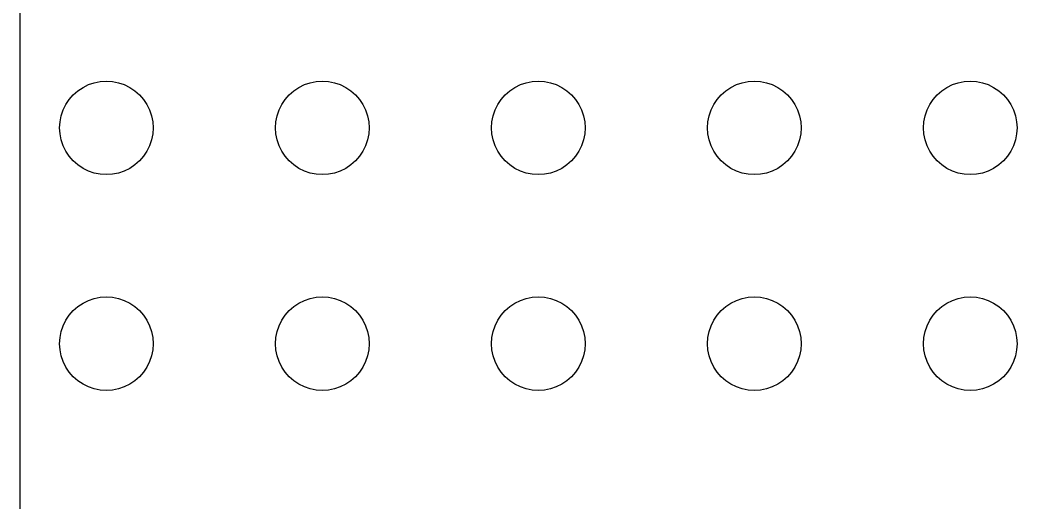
# Model space of a CAD drawing. Header units: metres. Extents: x -149 to 149, y -149 to 149.
# Drawn here: x -148.5 to -79.2, y -33.5 to 0 of the extents above; entities that cross this region are included whole.
import ezdxf

# ---------------------------------------------------------------- set-up
doc = ezdxf.new("R2010")
doc.units = ezdxf.units.M

msp = doc.modelspace()

# ---------------------------------------------------------------- linework, layer by layer
for p, q in [((-148.505, 143.505), (-148.505, -143.505)), ((-144.478, -4.9216), (-144.125, -4.68541)), ((-144.125, -4.68541), (-143.744, -4.49739)), ((-143.744, -4.49739), (-143.341, -4.36073)), ((-143.341, -4.36073), (-142.924, -4.2778)), ((-142.924, -4.2778), (-142.5, -4.25)), ((-142.5, -4.25), (-142.076, -4.2778)), ((-142.076, -4.2778), (-141.659, -4.36073)), ((-141.659, -4.36073), (-141.256, -4.49739)), ((-141.256, -4.49739), (-140.875, -4.68541)), ((-140.875, -4.68541), (-140.522, -4.9216)), ((-129.478, -4.9216), (-129.125, -4.68541)), ((-129.125, -4.68541), (-128.744, -4.49739)), ((-128.744, -4.49739), (-128.341, -4.36073)), ((-128.341, -4.36073), (-127.924, -4.2778)), ((-127.924, -4.2778), (-127.5, -4.25)), ((-127.5, -4.25), (-127.076, -4.2778)), ((-127.076, -4.2778), (-126.659, -4.36073)), ((-126.659, -4.36073), (-126.256, -4.49739)), ((-126.256, -4.49739), (-125.875, -4.68541)), ((-125.875, -4.68541), (-125.522, -4.9216)), ((-114.478, -4.9216), (-114.125, -4.68541)), ((-114.125, -4.68541), (-113.744, -4.49739)), ((-113.744, -4.49739), (-113.341, -4.36073)), ((-113.341, -4.36073), (-112.924, -4.2778)), ((-112.924, -4.2778), (-112.5, -4.25)), ((-112.5, -4.25), (-112.076, -4.2778)), ((-112.076, -4.2778), (-111.659, -4.36073)), ((-111.659, -4.36073), (-111.256, -4.49739)), ((-111.256, -4.49739), (-110.875, -4.68541)), ((-110.875, -4.68541), (-110.522, -4.9216)), ((-99.4785, -4.9216), (-99.125, -4.68541)), ((-99.125, -4.68541), (-98.7437, -4.49739)), ((-98.7437, -4.49739), (-98.3412, -4.36073)), ((-98.3412, -4.36073), (-97.9242, -4.2778)), ((-97.9242, -4.2778), (-97.5, -4.25)), ((-97.5, -4.25), (-97.0758, -4.2778)), ((-97.0758, -4.2778), (-96.6588, -4.36073)), ((-96.6588, -4.36073), (-96.2563, -4.49739)), ((-96.2563, -4.49739), (-95.875, -4.68541)), ((-95.875, -4.68541), (-95.5215, -4.9216)), ((-84.4785, -4.9216), (-84.125, -4.68541)), ((-84.125, -4.68541), (-83.7437, -4.49739)), ((-83.7437, -4.49739), (-83.3412, -4.36073)), ((-83.3412, -4.36073), (-82.9242, -4.2778)), ((-82.9242, -4.2778), (-82.5, -4.25)), ((-82.5, -4.25), (-82.0758, -4.2778)), ((-82.0758, -4.2778), (-81.6588, -4.36073)), ((-81.6588, -4.36073), (-81.2563, -4.49739)), ((-81.2563, -4.49739), (-80.875, -4.68541)), ((-80.875, -4.68541), (-80.5215, -4.9216)), ((-145.315, -5.875), (-145.078, -5.52151)), ((-145.078, -5.52151), (-144.798, -5.20189)), ((-144.798, -5.20189), (-144.478, -4.9216)), ((-140.522, -4.9216), (-140.202, -5.20189)), ((-140.202, -5.20189), (-139.922, -5.52151)), ((-139.922, -5.52151), (-139.685, -5.875)), ((-130.315, -5.875), (-130.078, -5.52151)), ((-130.078, -5.52151), (-129.798, -5.20189)), ((-129.798, -5.20189), (-129.478, -4.9216)), ((-125.522, -4.9216), (-125.202, -5.20189)), ((-125.202, -5.20189), (-124.922, -5.52151)), ((-124.922, -5.52151), (-124.685, -5.875)), ((-115.315, -5.875), (-115.078, -5.52151)), ((-115.078, -5.52151), (-114.798, -5.20189)), ((-114.798, -5.20189), (-114.478, -4.9216)), ((-110.522, -4.9216), (-110.202, -5.20189)), ((-110.202, -5.20189), (-109.922, -5.52151)), ((-109.922, -5.52151), (-109.685, -5.875)), ((-100.315, -5.875), (-100.078, -5.52151)), ((-100.078, -5.52151), (-99.7981, -5.20189)), ((-99.7981, -5.20189), (-99.4785, -4.9216)), ((-95.5215, -4.9216), (-95.2019, -5.20189)), ((-95.2019, -5.20189), (-94.9216, -5.52151)), ((-94.9216, -5.52151), (-94.6854, -5.875)), ((-85.3146, -5.875), (-85.0784, -5.52151)), ((-85.0784, -5.52151), (-84.7981, -5.20189)), ((-84.7981, -5.20189), (-84.4785, -4.9216)), ((-80.5215, -4.9216), (-80.2019, -5.20189)), ((-80.2019, -5.20189), (-79.9216, -5.52151)), ((-79.9216, -5.52151), (-79.6854, -5.875)), ((-145.503, -6.25627), (-145.315, -5.875)), ((-139.685, -5.875), (-139.497, -6.25627)), ((-130.503, -6.25627), (-130.315, -5.875)), ((-124.685, -5.875), (-124.497, -6.25627)), ((-115.503, -6.25627), (-115.315, -5.875)), ((-109.685, -5.875), (-109.497, -6.25627)), ((-100.503, -6.25627), (-100.315, -5.875)), ((-94.6854, -5.875), (-94.4974, -6.25627)), ((-85.5026, -6.25627), (-85.3146, -5.875)), ((-79.6854, -5.875), (-79.4974, -6.25627)), ((-145.722, -7.07578), (-145.639, -6.65883)), ((-145.639, -6.65883), (-145.503, -6.25627)), ((-139.497, -6.25627), (-139.361, -6.65883)), ((-139.361, -6.65883), (-139.278, -7.07578)), ((-130.722, -7.07578), (-130.639, -6.65883)), ((-130.639, -6.65883), (-130.503, -6.25627)), ((-124.497, -6.25627), (-124.361, -6.65883)), ((-124.361, -6.65883), (-124.278, -7.07578)), ((-115.722, -7.07578), (-115.639, -6.65883)), ((-115.639, -6.65883), (-115.503, -6.25627)), ((-109.497, -6.25627), (-109.361, -6.65883)), ((-109.361, -6.65883), (-109.278, -7.07578)), ((-100.722, -7.07578), (-100.639, -6.65883)), ((-100.639, -6.65883), (-100.503, -6.25627)), ((-94.4974, -6.25627), (-94.3607, -6.65883)), ((-94.3607, -6.65883), (-94.2778, -7.07578)), ((-85.7222, -7.07578), (-85.6393, -6.65883)), ((-85.6393, -6.65883), (-85.5026, -6.25627)), ((-79.4974, -6.25627), (-79.3607, -6.65883)), ((-79.3607, -6.65883), (-79.2778, -7.07578)), ((-145.75, -7.5), (-145.722, -7.07578)), ((-145.722, -7.92421), (-145.75, -7.5)), ((-139.278, -7.07578), (-139.25, -7.5)), ((-139.25, -7.5), (-139.278, -7.92421)), ((-130.75, -7.5), (-130.722, -7.07578)), ((-130.722, -7.92421), (-130.75, -7.5)), ((-124.278, -7.07578), (-124.25, -7.5)), ((-124.25, -7.5), (-124.278, -7.92421)), ((-115.75, -7.5), (-115.722, -7.07578)), ((-115.722, -7.92421), (-115.75, -7.5)), ((-109.278, -7.07578), (-109.25, -7.5)), ((-109.25, -7.5), (-109.278, -7.92421)), ((-100.75, -7.5), (-100.722, -7.07578)), ((-100.722, -7.92421), (-100.75, -7.5)), ((-94.2778, -7.07578), (-94.25, -7.5)), ((-94.25, -7.5), (-94.2778, -7.92421)), ((-85.75, -7.5), (-85.7222, -7.07578)), ((-85.7222, -7.92421), (-85.75, -7.5)), ((-79.2778, -7.07578), (-79.25, -7.5)), ((-79.25, -7.5), (-79.2778, -7.92421)), ((-145.639, -8.34116), (-145.722, -7.92421)), ((-139.278, -7.92421), (-139.361, -8.34116)), ((-130.639, -8.34116), (-130.722, -7.92421)), ((-124.278, -7.92421), (-124.361, -8.34116)), ((-115.639, -8.34116), (-115.722, -7.92421)), ((-109.278, -7.92421), (-109.361, -8.34116)), ((-100.639, -8.34116), (-100.722, -7.92421)), ((-94.2778, -7.92421), (-94.3607, -8.34116)), ((-85.6393, -8.34116), (-85.7222, -7.92421)), ((-79.2778, -7.92421), (-79.3607, -8.34116)), ((-145.503, -8.74371), (-145.639, -8.34116)), ((-145.315, -9.125), (-145.503, -8.74371)), ((-139.497, -8.74371), (-139.685, -9.125)), ((-139.361, -8.34116), (-139.497, -8.74371)), ((-130.503, -8.74371), (-130.639, -8.34116)), ((-130.315, -9.125), (-130.503, -8.74371)), ((-124.497, -8.74371), (-124.685, -9.125)), ((-124.361, -8.34116), (-124.497, -8.74371)), ((-115.503, -8.74371), (-115.639, -8.34116)), ((-115.315, -9.125), (-115.503, -8.74371)), ((-109.497, -8.74371), (-109.685, -9.125)), ((-109.361, -8.34116), (-109.497, -8.74371)), ((-100.503, -8.74371), (-100.639, -8.34116)), ((-100.315, -9.125), (-100.503, -8.74371)), ((-94.4974, -8.74371), (-94.6854, -9.125)), ((-94.3607, -8.34116), (-94.4974, -8.74371)), ((-85.5026, -8.74371), (-85.6393, -8.34116)), ((-85.3146, -9.125), (-85.5026, -8.74371)), ((-79.4974, -8.74371), (-79.6854, -9.125)), ((-79.3607, -8.34116), (-79.4974, -8.74371)), ((-145.078, -9.47847), (-145.315, -9.125)), ((-144.798, -9.7981), (-145.078, -9.47847)), ((-139.922, -9.47847), (-140.202, -9.7981)), ((-139.685, -9.125), (-139.922, -9.47847)), ((-130.078, -9.47847), (-130.315, -9.125)), ((-129.798, -9.7981), (-130.078, -9.47847)), ((-124.922, -9.47847), (-125.202, -9.7981)), ((-124.685, -9.125), (-124.922, -9.47847)), ((-115.078, -9.47847), (-115.315, -9.125)), ((-114.798, -9.7981), (-115.078, -9.47847)), ((-109.922, -9.47847), (-110.202, -9.7981)), ((-109.685, -9.125), (-109.922, -9.47847)), ((-100.078, -9.47847), (-100.315, -9.125)), ((-99.7981, -9.7981), (-100.078, -9.47847)), ((-94.9216, -9.47847), (-95.2019, -9.7981)), ((-94.6854, -9.125), (-94.9216, -9.47847)), ((-85.0784, -9.47847), (-85.3146, -9.125)), ((-84.7981, -9.7981), (-85.0784, -9.47847)), ((-79.9216, -9.47847), (-80.2019, -9.7981)), ((-79.6854, -9.125), (-79.9216, -9.47847)), ((-144.478, -10.0784), (-144.798, -9.7981)), ((-144.125, -10.3146), (-144.478, -10.0784)), ((-143.744, -10.5026), (-144.125, -10.3146)), ((-140.875, -10.3146), (-141.256, -10.5026)), ((-140.522, -10.0784), (-140.875, -10.3146)), ((-140.202, -9.7981), (-140.522, -10.0784)), ((-129.478, -10.0784), (-129.798, -9.7981)), ((-129.125, -10.3146), (-129.478, -10.0784)), ((-128.744, -10.5026), (-129.125, -10.3146)), ((-125.875, -10.3146), (-126.256, -10.5026)), ((-125.522, -10.0784), (-125.875, -10.3146)), ((-125.202, -9.7981), (-125.522, -10.0784)), ((-114.478, -10.0784), (-114.798, -9.7981)), ((-114.125, -10.3146), (-114.478, -10.0784)), ((-113.744, -10.5026), (-114.125, -10.3146)), ((-110.875, -10.3146), (-111.256, -10.5026)), ((-110.522, -10.0784), (-110.875, -10.3146)), ((-110.202, -9.7981), (-110.522, -10.0784)), ((-99.4785, -10.0784), (-99.7981, -9.7981)), ((-99.125, -10.3146), (-99.4785, -10.0784)), ((-98.7437, -10.5026), (-99.125, -10.3146)), ((-95.875, -10.3146), (-96.2563, -10.5026)), ((-95.5215, -10.0784), (-95.875, -10.3146)), ((-95.2019, -9.7981), (-95.5215, -10.0784)), ((-84.4785, -10.0784), (-84.7981, -9.7981)), ((-84.125, -10.3146), (-84.4785, -10.0784)), ((-83.7437, -10.5026), (-84.125, -10.3146)), ((-80.875, -10.3146), (-81.2563, -10.5026)), ((-80.5215, -10.0784), (-80.875, -10.3146)), ((-80.2019, -9.7981), (-80.5215, -10.0784)), ((-143.341, -10.6393), (-143.744, -10.5026)), ((-142.924, -10.7222), (-143.341, -10.6393)), ((-142.5, -10.75), (-142.924, -10.7222)), ((-142.076, -10.7222), (-142.5, -10.75)), ((-141.659, -10.6393), (-142.076, -10.7222)), ((-141.256, -10.5026), (-141.659, -10.6393)), ((-128.341, -10.6393), (-128.744, -10.5026)), ((-127.924, -10.7222), (-128.341, -10.6393)), ((-127.5, -10.75), (-127.924, -10.7222)), ((-127.076, -10.7222), (-127.5, -10.75)), ((-126.659, -10.6393), (-127.076, -10.7222)), ((-126.256, -10.5026), (-126.659, -10.6393)), ((-113.341, -10.6393), (-113.744, -10.5026)), ((-112.924, -10.7222), (-113.341, -10.6393)), ((-112.5, -10.75), (-112.924, -10.7222)), ((-112.076, -10.7222), (-112.5, -10.75)), ((-111.659, -10.6393), (-112.076, -10.7222)), ((-111.256, -10.5026), (-111.659, -10.6393)), ((-98.3412, -10.6393), (-98.7437, -10.5026)), ((-97.9242, -10.7222), (-98.3412, -10.6393)), ((-97.5, -10.75), (-97.9242, -10.7222)), ((-97.0758, -10.7222), (-97.5, -10.75)), ((-96.6588, -10.6393), (-97.0758, -10.7222)), ((-96.2563, -10.5026), (-96.6588, -10.6393)), ((-83.3412, -10.6393), (-83.7437, -10.5026)), ((-82.9242, -10.7222), (-83.3412, -10.6393)), ((-82.5, -10.75), (-82.9242, -10.7222)), ((-82.0758, -10.7222), (-82.5, -10.75)), ((-81.6588, -10.6393), (-82.0758, -10.7222)), ((-81.2563, -10.5026), (-81.6588, -10.6393)), ((-143.744, -19.4974), (-143.341, -19.3607)), ((-143.341, -19.3607), (-142.924, -19.2778)), ((-142.924, -19.2778), (-142.5, -19.25)), ((-142.5, -19.25), (-142.076, -19.2778)), ((-142.076, -19.2778), (-141.659, -19.3607)), ((-141.659, -19.3607), (-141.256, -19.4974)), ((-128.744, -19.4974), (-128.341, -19.3607)), ((-128.341, -19.3607), (-127.924, -19.2778)), ((-127.924, -19.2778), (-127.5, -19.25)), ((-127.5, -19.25), (-127.076, -19.2778)), ((-127.076, -19.2778), (-126.659, -19.3607)), ((-126.659, -19.3607), (-126.256, -19.4974)), ((-113.744, -19.4974), (-113.341, -19.3607)), ((-113.341, -19.3607), (-112.924, -19.2778)), ((-112.924, -19.2778), (-112.5, -19.25)), ((-112.5, -19.25), (-112.076, -19.2778)), ((-112.076, -19.2778), (-111.659, -19.3607)), ((-111.659, -19.3607), (-111.256, -19.4974)), ((-98.7437, -19.4974), (-98.3412, -19.3607)), ((-98.3412, -19.3607), (-97.9242, -19.2778)), ((-97.9242, -19.2778), (-97.5, -19.25)), ((-97.5, -19.25), (-97.0758, -19.2778)), ((-97.0758, -19.2778), (-96.6588, -19.3607)), ((-96.6588, -19.3607), (-96.2563, -19.4974)), ((-83.7437, -19.4974), (-83.3412, -19.3607)), ((-83.3412, -19.3607), (-82.9242, -19.2778)), ((-82.9242, -19.2778), (-82.5, -19.25)), ((-82.5, -19.25), (-82.0758, -19.2778)), ((-82.0758, -19.2778), (-81.6588, -19.3607)), ((-81.6588, -19.3607), (-81.2563, -19.4974)), ((-144.798, -20.2019), (-144.478, -19.9216)), ((-144.478, -19.9216), (-144.125, -19.6854)), ((-144.125, -19.6854), (-143.744, -19.4974)), ((-141.256, -19.4974), (-140.875, -19.6854)), ((-140.875, -19.6854), (-140.522, -19.9216)), ((-140.522, -19.9216), (-140.202, -20.2019)), ((-129.798, -20.2019), (-129.478, -19.9216)), ((-129.478, -19.9216), (-129.125, -19.6854)), ((-129.125, -19.6854), (-128.744, -19.4974)), ((-126.256, -19.4974), (-125.875, -19.6854)), ((-125.875, -19.6854), (-125.522, -19.9216)), ((-125.522, -19.9216), (-125.202, -20.2019)), ((-114.798, -20.2019), (-114.478, -19.9216)), ((-114.478, -19.9216), (-114.125, -19.6854)), ((-114.125, -19.6854), (-113.744, -19.4974)), ((-111.256, -19.4974), (-110.875, -19.6854)), ((-110.875, -19.6854), (-110.522, -19.9216)), ((-110.522, -19.9216), (-110.202, -20.2019)), ((-99.7981, -20.2019), (-99.4785, -19.9216)), ((-99.4785, -19.9216), (-99.125, -19.6854)), ((-99.125, -19.6854), (-98.7437, -19.4974)), ((-96.2563, -19.4974), (-95.875, -19.6854)), ((-95.875, -19.6854), (-95.5215, -19.9216)), ((-95.5215, -19.9216), (-95.2019, -20.2019)), ((-84.7981, -20.2019), (-84.4785, -19.9216)), ((-84.4785, -19.9216), (-84.125, -19.6854)), ((-84.125, -19.6854), (-83.7437, -19.4974)), ((-81.2563, -19.4974), (-80.875, -19.6854)), ((-80.875, -19.6854), (-80.5215, -19.9216)), ((-80.5215, -19.9216), (-80.2019, -20.2019)), ((-145.315, -20.875), (-145.078, -20.5215)), ((-145.078, -20.5215), (-144.798, -20.2019)), ((-140.202, -20.2019), (-139.922, -20.5215)), ((-139.922, -20.5215), (-139.685, -20.875)), ((-130.315, -20.875), (-130.078, -20.5215)), ((-130.078, -20.5215), (-129.798, -20.2019)), ((-125.202, -20.2019), (-124.922, -20.5215)), ((-124.922, -20.5215), (-124.685, -20.875)), ((-115.315, -20.875), (-115.078, -20.5215)), ((-115.078, -20.5215), (-114.798, -20.2019)), ((-110.202, -20.2019), (-109.922, -20.5215)), ((-109.922, -20.5215), (-109.685, -20.875)), ((-100.315, -20.875), (-100.078, -20.5215)), ((-100.078, -20.5215), (-99.7981, -20.2019)), ((-95.2019, -20.2019), (-94.9216, -20.5215)), ((-94.9216, -20.5215), (-94.6854, -20.875)), ((-85.3146, -20.875), (-85.0784, -20.5215)), ((-85.0784, -20.5215), (-84.7981, -20.2019)), ((-80.2019, -20.2019), (-79.9216, -20.5215)), ((-79.9216, -20.5215), (-79.6854, -20.875)), ((-145.639, -21.6588), (-145.503, -21.2563)), ((-145.503, -21.2563), (-145.315, -20.875)), ((-139.685, -20.875), (-139.497, -21.2563)), ((-139.497, -21.2563), (-139.361, -21.6588)), ((-130.639, -21.6588), (-130.503, -21.2563)), ((-130.503, -21.2563), (-130.315, -20.875)), ((-124.685, -20.875), (-124.497, -21.2563)), ((-124.497, -21.2563), (-124.361, -21.6588)), ((-115.639, -21.6588), (-115.503, -21.2563)), ((-115.503, -21.2563), (-115.315, -20.875)), ((-109.685, -20.875), (-109.497, -21.2563)), ((-109.497, -21.2563), (-109.361, -21.6588)), ((-100.639, -21.6588), (-100.503, -21.2563)), ((-100.503, -21.2563), (-100.315, -20.875)), ((-94.6854, -20.875), (-94.4974, -21.2563)), ((-94.4974, -21.2563), (-94.3607, -21.6588)), ((-85.6393, -21.6588), (-85.5026, -21.2563)), ((-85.5026, -21.2563), (-85.3146, -20.875)), ((-79.6854, -20.875), (-79.4974, -21.2563)), ((-79.4974, -21.2563), (-79.3607, -21.6588)), ((-145.75, -22.5), (-145.722, -22.0758)), ((-145.722, -22.0758), (-145.639, -21.6588)), ((-139.361, -21.6588), (-139.278, -22.0758)), ((-139.278, -22.0758), (-139.25, -22.5)), ((-130.75, -22.5), (-130.722, -22.0758)), ((-130.722, -22.0758), (-130.639, -21.6588)), ((-124.361, -21.6588), (-124.278, -22.0758)), ((-124.278, -22.0758), (-124.25, -22.5)), ((-115.75, -22.5), (-115.722, -22.0758)), ((-115.722, -22.0758), (-115.639, -21.6588)), ((-109.361, -21.6588), (-109.278, -22.0758)), ((-109.278, -22.0758), (-109.25, -22.5)), ((-100.75, -22.5), (-100.722, -22.0758)), ((-100.722, -22.0758), (-100.639, -21.6588)), ((-94.3607, -21.6588), (-94.2778, -22.0758)), ((-94.2778, -22.0758), (-94.25, -22.5)), ((-85.75, -22.5), (-85.7222, -22.0758)), ((-85.7222, -22.0758), (-85.6393, -21.6588)), ((-79.3607, -21.6588), (-79.2778, -22.0758)), ((-79.2778, -22.0758), (-79.25, -22.5)), ((-145.722, -22.9242), (-145.75, -22.5)), ((-139.25, -22.5), (-139.278, -22.9242)), ((-130.722, -22.9242), (-130.75, -22.5)), ((-124.25, -22.5), (-124.278, -22.9242)), ((-115.722, -22.9242), (-115.75, -22.5)), ((-109.25, -22.5), (-109.278, -22.9242)), ((-100.722, -22.9242), (-100.75, -22.5)), ((-94.25, -22.5), (-94.2778, -22.9242)), ((-85.7222, -22.9242), (-85.75, -22.5)), ((-79.25, -22.5), (-79.2778, -22.9242)), ((-145.639, -23.3412), (-145.722, -22.9242)), ((-145.503, -23.7437), (-145.639, -23.3412)), ((-139.361, -23.3412), (-139.497, -23.7437)), ((-139.278, -22.9242), (-139.361, -23.3412)), ((-130.639, -23.3412), (-130.722, -22.9242)), ((-130.503, -23.7437), (-130.639, -23.3412)), ((-124.361, -23.3412), (-124.497, -23.7437)), ((-124.278, -22.9242), (-124.361, -23.3412)), ((-115.639, -23.3412), (-115.722, -22.9242)), ((-115.503, -23.7437), (-115.639, -23.3412)), ((-109.361, -23.3412), (-109.497, -23.7437)), ((-109.278, -22.9242), (-109.361, -23.3412)), ((-100.639, -23.3412), (-100.722, -22.9242)), ((-100.503, -23.7437), (-100.639, -23.3412)), ((-94.3607, -23.3412), (-94.4974, -23.7437)), ((-94.2778, -22.9242), (-94.3607, -23.3412)), ((-85.6393, -23.3412), (-85.7222, -22.9242)), ((-85.5026, -23.7437), (-85.6393, -23.3412)), ((-79.3607, -23.3412), (-79.4974, -23.7437)), ((-79.2778, -22.9242), (-79.3607, -23.3412)), ((-145.315, -24.125), (-145.503, -23.7437)), ((-145.078, -24.4785), (-145.315, -24.125)), ((-139.685, -24.125), (-139.922, -24.4785)), ((-139.497, -23.7437), (-139.685, -24.125)), ((-130.315, -24.125), (-130.503, -23.7437)), ((-130.078, -24.4785), (-130.315, -24.125)), ((-124.685, -24.125), (-124.922, -24.4785)), ((-124.497, -23.7437), (-124.685, -24.125)), ((-115.315, -24.125), (-115.503, -23.7437)), ((-115.078, -24.4785), (-115.315, -24.125)), ((-109.685, -24.125), (-109.922, -24.4785)), ((-109.497, -23.7437), (-109.685, -24.125)), ((-100.315, -24.125), (-100.503, -23.7437)), ((-100.078, -24.4785), (-100.315, -24.125)), ((-94.6854, -24.125), (-94.9216, -24.4785)), ((-94.4974, -23.7437), (-94.6854, -24.125)), ((-85.3146, -24.125), (-85.5026, -23.7437)), ((-85.0784, -24.4785), (-85.3146, -24.125)), ((-79.6854, -24.125), (-79.9216, -24.4785)), ((-79.4974, -23.7437), (-79.6854, -24.125)), ((-144.798, -24.7981), (-145.078, -24.4785)), ((-144.478, -25.0784), (-144.798, -24.7981)), ((-140.202, -24.7981), (-140.522, -25.0784)), ((-139.922, -24.4785), (-140.202, -24.7981)), ((-129.798, -24.7981), (-130.078, -24.4785)), ((-129.478, -25.0784), (-129.798, -24.7981)), ((-125.202, -24.7981), (-125.522, -25.0784)), ((-124.922, -24.4785), (-125.202, -24.7981)), ((-114.798, -24.7981), (-115.078, -24.4785)), ((-114.478, -25.0784), (-114.798, -24.7981)), ((-110.202, -24.7981), (-110.522, -25.0784)), ((-109.922, -24.4785), (-110.202, -24.7981)), ((-99.7981, -24.7981), (-100.078, -24.4785)), ((-99.4785, -25.0784), (-99.7981, -24.7981)), ((-95.2019, -24.7981), (-95.5215, -25.0784)), ((-94.9216, -24.4785), (-95.2019, -24.7981)), ((-84.7981, -24.7981), (-85.0784, -24.4785)), ((-84.4785, -25.0784), (-84.7981, -24.7981)), ((-80.2019, -24.7981), (-80.5215, -25.0784)), ((-79.9216, -24.4785), (-80.2019, -24.7981)), ((-144.125, -25.3146), (-144.478, -25.0784)), ((-143.744, -25.5026), (-144.125, -25.3146)), ((-143.341, -25.6393), (-143.744, -25.5026)), ((-141.256, -25.5026), (-141.659, -25.6393)), ((-140.875, -25.3146), (-141.256, -25.5026)), ((-140.522, -25.0784), (-140.875, -25.3146)), ((-129.125, -25.3146), (-129.478, -25.0784)), ((-128.744, -25.5026), (-129.125, -25.3146)), ((-128.341, -25.6393), (-128.744, -25.5026)), ((-126.256, -25.5026), (-126.659, -25.6393)), ((-125.875, -25.3146), (-126.256, -25.5026)), ((-125.522, -25.0784), (-125.875, -25.3146)), ((-114.125, -25.3146), (-114.478, -25.0784)), ((-113.744, -25.5026), (-114.125, -25.3146)), ((-113.341, -25.6393), (-113.744, -25.5026)), ((-111.256, -25.5026), (-111.659, -25.6393)), ((-110.875, -25.3146), (-111.256, -25.5026)), ((-110.522, -25.0784), (-110.875, -25.3146)), ((-99.125, -25.3146), (-99.4785, -25.0784)), ((-98.7437, -25.5026), (-99.125, -25.3146)), ((-98.3412, -25.6393), (-98.7437, -25.5026)), ((-96.2563, -25.5026), (-96.6588, -25.6393)), ((-95.875, -25.3146), (-96.2563, -25.5026)), ((-95.5215, -25.0784), (-95.875, -25.3146)), ((-84.125, -25.3146), (-84.4785, -25.0784)), ((-83.7437, -25.5026), (-84.125, -25.3146)), ((-83.3412, -25.6393), (-83.7437, -25.5026)), ((-81.2563, -25.5026), (-81.6588, -25.6393)), ((-80.875, -25.3146), (-81.2563, -25.5026)), ((-80.5215, -25.0784), (-80.875, -25.3146)), ((-142.924, -25.7222), (-143.341, -25.6393)), ((-142.5, -25.75), (-142.924, -25.7222)), ((-142.076, -25.7222), (-142.5, -25.75)), ((-141.659, -25.6393), (-142.076, -25.7222)), ((-127.924, -25.7222), (-128.341, -25.6393)), ((-127.5, -25.75), (-127.924, -25.7222)), ((-127.076, -25.7222), (-127.5, -25.75)), ((-126.659, -25.6393), (-127.076, -25.7222)), ((-112.924, -25.7222), (-113.341, -25.6393)), ((-112.5, -25.75), (-112.924, -25.7222)), ((-112.076, -25.7222), (-112.5, -25.75)), ((-111.659, -25.6393), (-112.076, -25.7222)), ((-97.9242, -25.7222), (-98.3412, -25.6393)), ((-97.5, -25.75), (-97.9242, -25.7222)), ((-97.0758, -25.7222), (-97.5, -25.75)), ((-96.6588, -25.6393), (-97.0758, -25.7222)), ((-82.9242, -25.7222), (-83.3412, -25.6393)), ((-82.5, -25.75), (-82.9242, -25.7222)), ((-82.0758, -25.7222), (-82.5, -25.75)), ((-81.6588, -25.6393), (-82.0758, -25.7222))]:
    msp.add_line(p, q)

doc.saveas('drawing.dxf')
